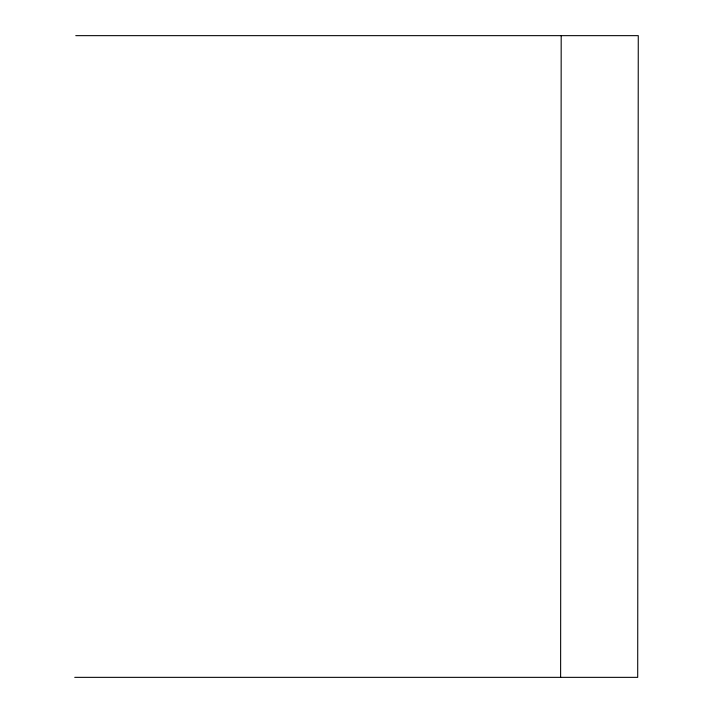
<?xml version="1.0" encoding="UTF-8"?>
<svg xmlns="http://www.w3.org/2000/svg" width="713" height="713" viewBox="0 0 713 713"><rect width="100%" height="100%" fill="white"/><g stroke="black" fill="none" stroke-linecap="round" stroke-linejoin="round"><path stroke-width="1.07" d="M560.614 677.35L561.193 35.65M75.774 35.65L638.269 35.65L637.698 677.35L74.731 677.35"/></g></svg>
